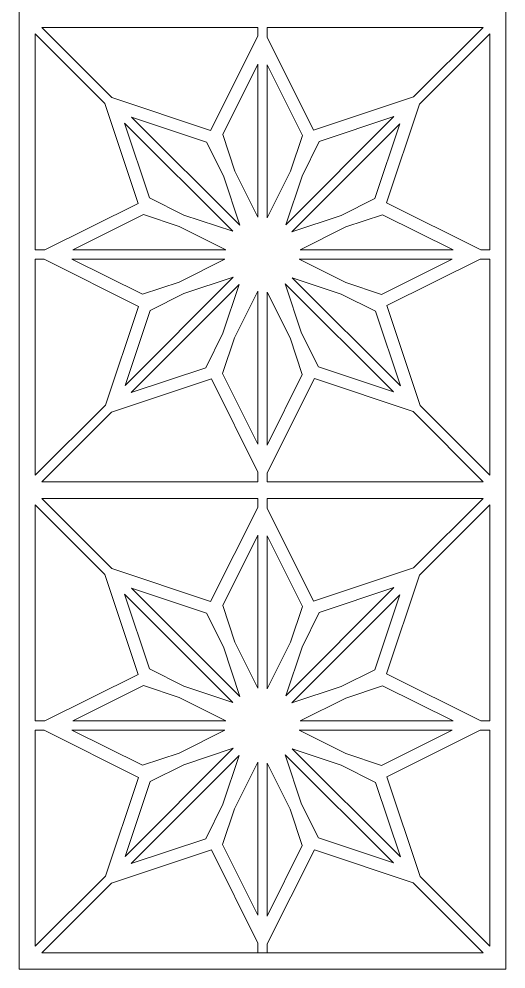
# Model space of a CAD drawing. Header units: centimetres. Extents: x -9 to 6.1, y -13.3 to 13.1.
# Drawn here: x -8.99 to -2.22, y -13.33 to -0.12 of the extents above; entities that cross this region are included whole.
import ezdxf

# ---------------------------------------------------------------- set-up
doc = ezdxf.new("R2010")
doc.units = ezdxf.units.CM
doc.header["$MEASUREMENT"] = 0

msp = doc.modelspace()

# ---------------------------------------------------------------- linework, layer by layer
at = {"lineweight": 9}
for points, knots in [([(-2.22412, 4.80858), (-2.22412, 4.80858), (-2.22412, -0.01024), (-2.22412, -0.01024), (-2.22412, -0.01024), (-2.22412, -0.01024), (-2.22412, -3.33059), (-2.22412, -3.33059), (-2.22412, -3.33059), (-2.22412, -3.33059), (-2.22412, -3.46005), (-2.22412, -3.46005), (-2.22412, -3.46005), (-2.22412, -3.46005), (-2.22412, -6.67083), (-2.22412, -6.67083), (-2.22412, -6.67083), (-2.22412, -6.67083), (-2.22412, -9.88155), (-2.22412, -9.88155), (-2.22412, -9.88155), (-2.22412, -9.88155), (-2.22412, -10.01101), (-2.22412, -10.01101), (-2.22412, -10.01101), (-2.22412, -10.01101), (-2.22412, -13.33143), (-2.22412, -13.33143), (-2.22412, -13.33143), (-2.22412, -13.33143), (-8.99436, -13.33143), (-8.99436, -13.33143), (-8.99436, -13.33143), (-8.99436, -13.33143), (-8.99436, -10.01101), (-8.99436, -10.01101), (-8.99436, -10.01101), (-8.99436, -10.01101), (-8.99436, -9.88155), (-8.99436, -9.88155), (-8.99436, -9.88155), (-8.99436, -9.88155), (-8.99436, -3.28571), (-8.99436, -3.28571), (-8.99436, -3.28571), (-8.99436, -3.28571), (-8.99436, -3.33059), (-8.99436, -3.33059), (-8.99436, -3.33059), (-8.99436, -3.33059), (-8.99436, -3.46005), (-8.99436, -3.46005), (-8.99436, -3.46005), (-8.99436, -3.46005), (-8.99436, -5.03309), (-8.99436, -5.03309), (-8.99436, -5.03309), (-8.99436, -5.03309), (-8.99436, -0.22951), (-8.99436, -0.22951), (-8.99436, -0.22951), (-8.99436, -0.22951), (-8.99436, 3.09085), (-8.99436, 3.09085), (-8.99436, 3.09085), (-8.99436, 3.09085), (-8.99436, 3.22037), (-8.99436, 3.22037), (-8.99436, 3.22037), (-8.99436, 3.22037), (-8.99436, 6.43109), (-8.99436, 6.43109), (-8.99436, 6.43109), (-8.99436, 6.43109), (-8.99436, 9.6418), (-8.99436, 9.6418), (-8.99436, 9.6418), (-8.99436, 9.6418), (-8.99436, 9.77133), (-8.99436, 9.77133), (-8.99436, 9.77133), (-8.99436, 9.77133), (-8.99436, 13.09168), (-8.99436, 13.09168), (-8.99436, 13.09168), (-8.99436, 13.09168), (-2.22412, 13.09168), (-2.22412, 13.09168), (-2.22412, 13.09168), (-2.22412, 13.09168), (-2.22412, 9.77133), (-2.22412, 9.77133), (-2.22412, 9.77133), (-2.22412, 9.77133), (-2.22412, 9.6418), (-2.22412, 9.6418), (-2.22412, 9.6418), (-2.22412, 9.6418), (-2.22412, 3.04597), (-2.22412, 3.04597), (-2.22412, 3.04597), (-2.22412, 3.04597), (-2.22412, 3.09085), (-2.22412, 3.09085), (-2.22412, 3.09085), (-2.22412, 3.09085), (-2.22412, 3.22037), (-2.22412, 3.22037), (-2.22412, 3.22037), (-2.22412, 3.22037), (-2.22412, 4.80858), (-2.22412, 4.80858)], [0, 0, 0, 0, 0.03448276, 0.03448276, 0.03448276, 0.03448276, 0.06896552, 0.06896552, 0.06896552, 0.06896552, 0.10344828, 0.10344828, 0.10344828, 0.10344828, 0.13793103, 0.13793103, 0.13793103, 0.13793103, 0.17241379, 0.17241379, 0.17241379, 0.17241379, 0.20689655, 0.20689655, 0.20689655, 0.20689655, 0.24137931, 0.24137931, 0.24137931, 0.24137931, 0.27586207, 0.27586207, 0.27586207, 0.27586207, 0.31034483, 0.31034483, 0.31034483, 0.31034483, 0.34482759, 0.34482759, 0.34482759, 0.34482759, 0.37931034, 0.37931034, 0.37931034, 0.37931034, 0.4137931, 0.4137931, 0.4137931, 0.4137931, 0.44827586, 0.44827586, 0.44827586, 0.44827586, 0.48275862, 0.48275862, 0.48275862, 0.48275862, 0.51724138, 0.51724138, 0.51724138, 0.51724138, 0.55172414, 0.55172414, 0.55172414, 0.55172414, 0.5862069, 0.5862069, 0.5862069, 0.5862069, 0.62068966, 0.62068966, 0.62068966, 0.62068966, 0.65517241, 0.65517241, 0.65517241, 0.65517241, 0.68965517, 0.68965517, 0.68965517, 0.68965517, 0.72413793, 0.72413793, 0.72413793, 0.72413793, 0.75862069, 0.75862069, 0.75862069, 0.75862069, 0.79310345, 0.79310345, 0.79310345, 0.79310345, 0.82758621, 0.82758621, 0.82758621, 0.82758621, 0.86206897, 0.86206897, 0.86206897, 0.86206897, 0.89655172, 0.89655172, 0.89655172, 0.89655172, 0.93103448, 0.93103448, 0.93103448, 0.93103448, 1, 1, 1, 1]), ([(-5.67401, -0.23588), (-5.67401, -0.23588), (-5.67401, -0.36044), (-5.67401, -0.36044), (-5.67401, -0.36044), (-5.67401, -0.36044), (-6.33005, -1.66949), (-6.33005, -1.66949), (-6.33005, -1.66949), (-6.33005, -1.66949), (-7.70246, -1.21053), (-7.70246, -1.21053), (-7.70246, -1.21053), (-7.70246, -1.21053), (-8.67711, -0.23588), (-8.67711, -0.23588), (-8.67711, -0.23588), (-8.67711, -0.23588), (-5.67401, -0.23588), (-5.67401, -0.23588)], [0, 0, 0, 0, 0.16666667, 0.16666667, 0.16666667, 0.16666667, 0.33333333, 0.33333333, 0.33333333, 0.33333333, 0.5, 0.5, 0.5, 0.5, 0.66666667, 0.66666667, 0.66666667, 0.66666667, 1, 1, 1, 1]), ([(-5.54454, -0.23588), (-5.54454, -0.23588), (-2.54138, -0.23588), (-2.54138, -0.23588), (-2.54138, -0.23588), (-2.54138, -0.23588), (-3.50907, -1.20359), (-3.50907, -1.20359), (-3.50907, -1.20359), (-3.50907, -1.20359), (-4.89856, -1.66528), (-4.89856, -1.66528), (-4.89856, -1.66528), (-4.89856, -1.66528), (-5.54454, -0.37032), (-5.54454, -0.37032), (-5.54454, -0.37032), (-5.54454, -0.37032), (-5.54454, -0.23588), (-5.54454, -0.23588)], [0, 0, 0, 0, 0.16666667, 0.16666667, 0.16666667, 0.16666667, 0.33333333, 0.33333333, 0.33333333, 0.33333333, 0.5, 0.5, 0.5, 0.5, 0.66666667, 0.66666667, 0.66666667, 0.66666667, 1, 1, 1, 1]), ([(-8.7687, -0.32749), (-8.7687, -0.32749), (-7.80101, -1.29512), (-7.80101, -1.29512), (-7.80101, -1.29512), (-7.80101, -1.29512), (-7.33931, -2.68467), (-7.33931, -2.68467), (-7.33931, -2.68467), (-7.33931, -2.68467), (-8.63427, -3.33059), (-8.63427, -3.33059), (-8.63427, -3.33059), (-8.63427, -3.33059), (-8.7687, -3.33059), (-8.7687, -3.33059), (-8.7687, -3.33059), (-8.7687, -3.33059), (-8.7687, -0.32749), (-8.7687, -0.32749)], [0, 0, 0, 0, 0.16666667, 0.16666667, 0.16666667, 0.16666667, 0.33333333, 0.33333333, 0.33333333, 0.33333333, 0.5, 0.5, 0.5, 0.5, 0.66666667, 0.66666667, 0.66666667, 0.66666667, 1, 1, 1, 1]), ([(-2.44984, -3.33059), (-2.44984, -3.33059), (-2.57439, -3.33059), (-2.57439, -3.33059), (-2.57439, -3.33059), (-2.57439, -3.33059), (-3.88338, -2.67453), (-3.88338, -2.67453), (-3.88338, -2.67453), (-3.88338, -2.67453), (-3.42448, -1.30214), (-3.42448, -1.30214), (-3.42448, -1.30214), (-3.42448, -1.30214), (-2.44984, -0.32749), (-2.44984, -0.32749), (-2.44984, -0.32749), (-2.44984, -0.32749), (-2.44984, -3.33059), (-2.44984, -3.33059)], [0, 0, 0, 0, 0.16666667, 0.16666667, 0.16666667, 0.16666667, 0.33333333, 0.33333333, 0.33333333, 0.33333333, 0.5, 0.5, 0.5, 0.5, 0.66666667, 0.66666667, 0.66666667, 0.66666667, 1, 1, 1, 1]), ([(-5.67401, -0.74622), (-5.67401, -0.74622), (-5.67401, -2.87367), (-5.67401, -2.87367), (-5.67401, -2.87367), (-5.67401, -2.87367), (-5.99266, -2.23489), (-5.99266, -2.23489), (-5.99266, -2.23489), (-5.99266, -2.23489), (-6.16184, -1.72578), (-6.16184, -1.72578), (-6.16184, -1.72578), (-6.16184, -1.72578), (-5.67401, -0.74622), (-5.67401, -0.74622)], [0, 0, 0, 0, 0.2, 0.2, 0.2, 0.2, 0.4, 0.4, 0.4, 0.4, 0.6, 0.6, 0.6, 0.6, 1, 1, 1, 1]), ([(-5.54454, -2.88508), (-5.54454, -2.88508), (-5.54454, -0.75751), (-5.54454, -0.75751), (-5.54454, -0.75751), (-5.54454, -0.75751), (-5.0539, -1.74107), (-5.0539, -1.74107), (-5.0539, -1.74107), (-5.0539, -1.74107), (-5.21977, -2.23719), (-5.21977, -2.23719), (-5.21977, -2.23719), (-5.21977, -2.23719), (-5.54454, -2.88508), (-5.54454, -2.88508)], [0, 0, 0, 0, 0.2, 0.2, 0.2, 0.2, 0.4, 0.4, 0.4, 0.4, 0.6, 0.6, 0.6, 0.6, 1, 1, 1, 1]), ([(-7.52825, -1.56787), (-7.52825, -1.56787), (-6.02389, -3.07223), (-6.02389, -3.07223), (-6.02389, -3.07223), (-6.02389, -3.07223), (-6.70092, -2.84588), (-6.70092, -2.84588), (-6.70092, -2.84588), (-6.70092, -2.84588), (-7.18052, -2.6055), (-7.18052, -2.6055), (-7.18052, -2.6055), (-7.18052, -2.6055), (-7.52825, -1.56787), (-7.52825, -1.56787)], [0, 0, 0, 0, 0.2, 0.2, 0.2, 0.2, 0.4, 0.4, 0.4, 0.4, 0.6, 0.6, 0.6, 0.6, 1, 1, 1, 1]), ([(-5.92426, -2.98873), (-5.92426, -2.98873), (-7.42869, -1.48437), (-7.42869, -1.48437), (-7.42869, -1.48437), (-7.42869, -1.48437), (-6.38628, -1.83292), (-6.38628, -1.83292), (-6.38628, -1.83292), (-6.38628, -1.83292), (-6.15279, -2.30106), (-6.15279, -2.30106), (-6.15279, -2.30106), (-6.15279, -2.30106), (-5.92426, -2.98873), (-5.92426, -2.98873)], [0, 0, 0, 0, 0.2, 0.2, 0.2, 0.2, 0.4, 0.4, 0.4, 0.4, 0.6, 0.6, 0.6, 0.6, 1, 1, 1, 1]), ([(-5.28619, -2.9807), (-5.28619, -2.9807), (-3.78177, -1.47635), (-3.78177, -1.47635), (-3.78177, -1.47635), (-3.78177, -1.47635), (-4.82067, -1.82151), (-4.82067, -1.82151), (-4.82067, -1.82151), (-4.82067, -1.82151), (-5.05977, -2.30368), (-5.05977, -2.30368), (-5.05977, -2.30368), (-5.05977, -2.30368), (-5.28619, -2.9807), (-5.28619, -2.9807)], [0, 0, 0, 0, 0.2, 0.2, 0.2, 0.2, 0.4, 0.4, 0.4, 0.4, 0.6, 0.6, 0.6, 0.6, 1, 1, 1, 1]), ([(-3.69827, -1.57591), (-3.69827, -1.57591), (-5.20268, -3.08033), (-5.20268, -3.08033), (-5.20268, -3.08033), (-5.20268, -3.08033), (-4.51495, -2.85181), (-4.51495, -2.85181), (-4.51495, -2.85181), (-4.51495, -2.85181), (-4.04682, -2.61831), (-4.04682, -2.61831), (-4.04682, -2.61831), (-4.04682, -2.61831), (-3.69827, -1.57591), (-3.69827, -1.57591)], [0, 0, 0, 0, 0.2, 0.2, 0.2, 0.2, 0.4, 0.4, 0.4, 0.4, 0.6, 0.6, 0.6, 0.6, 1, 1, 1, 1]), ([(-6.11951, -3.33059), (-6.11951, -3.33059), (-8.24709, -3.33059), (-8.24709, -3.33059), (-8.24709, -3.33059), (-8.24709, -3.33059), (-7.26352, -2.84002), (-7.26352, -2.84002), (-7.26352, -2.84002), (-7.26352, -2.84002), (-6.76741, -3.00588), (-6.76741, -3.00588), (-6.76741, -3.00588), (-6.76741, -3.00588), (-6.11951, -3.33059), (-6.11951, -3.33059)], [0, 0, 0, 0, 0.2, 0.2, 0.2, 0.2, 0.4, 0.4, 0.4, 0.4, 0.6, 0.6, 0.6, 0.6, 1, 1, 1, 1]), ([(-2.96011, -3.33059), (-2.96011, -3.33059), (-5.08762, -3.33059), (-5.08762, -3.33059), (-5.08762, -3.33059), (-5.08762, -3.33059), (-4.44878, -3.01194), (-4.44878, -3.01194), (-4.44878, -3.01194), (-4.44878, -3.01194), (-3.93966, -2.84275), (-3.93966, -2.84275), (-3.93966, -2.84275), (-3.93966, -2.84275), (-2.96011, -3.33059), (-2.96011, -3.33059)], [0, 0, 0, 0, 0.2, 0.2, 0.2, 0.2, 0.4, 0.4, 0.4, 0.4, 0.6, 0.6, 0.6, 0.6, 1, 1, 1, 1]), ([(-8.7687, -3.46005), (-8.7687, -3.46005), (-8.64415, -3.46005), (-8.64415, -3.46005), (-8.64415, -3.46005), (-8.64415, -3.46005), (-7.33511, -4.11617), (-7.33511, -4.11617), (-7.33511, -4.11617), (-7.33511, -4.11617), (-7.79406, -5.48858), (-7.79406, -5.48858), (-7.79406, -5.48858), (-7.79406, -5.48858), (-8.7687, -6.46321), (-8.7687, -6.46321), (-8.7687, -6.46321), (-8.7687, -6.46321), (-8.7687, -3.46005), (-8.7687, -3.46005)], [0, 0, 0, 0, 0.16666667, 0.16666667, 0.16666667, 0.16666667, 0.33333333, 0.33333333, 0.33333333, 0.33333333, 0.5, 0.5, 0.5, 0.5, 0.66666667, 0.66666667, 0.66666667, 0.66666667, 1, 1, 1, 1]), ([(-8.25844, -3.46005), (-8.25844, -3.46005), (-6.13092, -3.46005), (-6.13092, -3.46005), (-6.13092, -3.46005), (-6.13092, -3.46005), (-6.76969, -3.77871), (-6.76969, -3.77871), (-6.76969, -3.77871), (-6.76969, -3.77871), (-7.27889, -3.94788), (-7.27889, -3.94788), (-7.27889, -3.94788), (-7.27889, -3.94788), (-8.25844, -3.46005), (-8.25844, -3.46005)], [0, 0, 0, 0, 0.2, 0.2, 0.2, 0.2, 0.4, 0.4, 0.4, 0.4, 0.6, 0.6, 0.6, 0.6, 1, 1, 1, 1]), ([(-5.09897, -3.46005), (-5.09897, -3.46005), (-2.97146, -3.46005), (-2.97146, -3.46005), (-2.97146, -3.46005), (-2.97146, -3.46005), (-3.95503, -3.95069), (-3.95503, -3.95069), (-3.95503, -3.95069), (-3.95503, -3.95069), (-4.45115, -3.78483), (-4.45115, -3.78483), (-4.45115, -3.78483), (-4.45115, -3.78483), (-5.09897, -3.46005), (-5.09897, -3.46005)], [0, 0, 0, 0, 0.2, 0.2, 0.2, 0.2, 0.4, 0.4, 0.4, 0.4, 0.6, 0.6, 0.6, 0.6, 1, 1, 1, 1]), ([(-2.44984, -6.46321), (-2.44984, -6.46321), (-3.41747, -5.49552), (-3.41747, -5.49552), (-3.41747, -5.49552), (-3.41747, -5.49552), (-3.87917, -4.10604), (-3.87917, -4.10604), (-3.87917, -4.10604), (-3.87917, -4.10604), (-2.58422, -3.46005), (-2.58422, -3.46005), (-2.58422, -3.46005), (-2.58422, -3.46005), (-2.44984, -3.46005), (-2.44984, -3.46005), (-2.44984, -3.46005), (-2.44984, -3.46005), (-2.44984, -6.46321), (-2.44984, -6.46321)], [0, 0, 0, 0, 0.16666667, 0.16666667, 0.16666667, 0.16666667, 0.33333333, 0.33333333, 0.33333333, 0.33333333, 0.5, 0.5, 0.5, 0.5, 0.66666667, 0.66666667, 0.66666667, 0.66666667, 1, 1, 1, 1]), ([(-7.52022, -5.21479), (-7.52022, -5.21479), (-6.01587, -3.71038), (-6.01587, -3.71038), (-6.01587, -3.71038), (-6.01587, -3.71038), (-6.70359, -3.9389), (-6.70359, -3.9389), (-6.70359, -3.9389), (-6.70359, -3.9389), (-7.17167, -4.17239), (-7.17167, -4.17239), (-7.17167, -4.17239), (-7.17167, -4.17239), (-7.52022, -5.21479), (-7.52022, -5.21479)], [0, 0, 0, 0, 0.2, 0.2, 0.2, 0.2, 0.4, 0.4, 0.4, 0.4, 0.6, 0.6, 0.6, 0.6, 1, 1, 1, 1]), ([(-5.93235, -3.81001), (-5.93235, -3.81001), (-7.43671, -5.31436), (-7.43671, -5.31436), (-7.43671, -5.31436), (-7.43671, -5.31436), (-6.39789, -4.96919), (-6.39789, -4.96919), (-6.39789, -4.96919), (-6.39789, -4.96919), (-6.15871, -4.48703), (-6.15871, -4.48703), (-6.15871, -4.48703), (-6.15871, -4.48703), (-5.93235, -3.81001), (-5.93235, -3.81001)], [0, 0, 0, 0, 0.2, 0.2, 0.2, 0.2, 0.4, 0.4, 0.4, 0.4, 0.6, 0.6, 0.6, 0.6, 1, 1, 1, 1]), ([(-3.7898, -5.30633), (-3.7898, -5.30633), (-4.83221, -4.95778), (-4.83221, -4.95778), (-4.83221, -4.95778), (-4.83221, -4.95778), (-5.0657, -4.48964), (-5.0657, -4.48964), (-5.0657, -4.48964), (-5.0657, -4.48964), (-5.29422, -3.80191), (-5.29422, -3.80191), (-5.29422, -3.80191), (-5.29422, -3.80191), (-3.7898, -5.30633), (-3.7898, -5.30633)], [0, 0, 0, 0, 0.2, 0.2, 0.2, 0.2, 0.4, 0.4, 0.4, 0.4, 0.6, 0.6, 0.6, 0.6, 1, 1, 1, 1]), ([(-4.03795, -4.1852), (-4.03795, -4.1852), (-3.69023, -5.22283), (-3.69023, -5.22283), (-3.69023, -5.22283), (-3.69023, -5.22283), (-5.19459, -3.7184), (-5.19459, -3.7184), (-5.19459, -3.7184), (-5.19459, -3.7184), (-4.51756, -3.94483), (-4.51756, -3.94483), (-4.51756, -3.94483), (-4.51756, -3.94483), (-4.03795, -4.1852), (-4.03795, -4.1852)], [0, 0, 0, 0, 0.2, 0.2, 0.2, 0.2, 0.4, 0.4, 0.4, 0.4, 0.6, 0.6, 0.6, 0.6, 1, 1, 1, 1]), ([(-5.67401, -3.90562), (-5.67401, -3.90562), (-5.67401, -6.03314), (-5.67401, -6.03314), (-5.67401, -6.03314), (-5.67401, -6.03314), (-6.16458, -5.04957), (-6.16458, -5.04957), (-6.16458, -5.04957), (-6.16458, -5.04957), (-5.99872, -4.55345), (-5.99872, -4.55345), (-5.99872, -4.55345), (-5.99872, -4.55345), (-5.67401, -3.90562), (-5.67401, -3.90562)], [0, 0, 0, 0, 0.2, 0.2, 0.2, 0.2, 0.4, 0.4, 0.4, 0.4, 0.6, 0.6, 0.6, 0.6, 1, 1, 1, 1]), ([(-5.54454, -6.04449), (-5.54454, -6.04449), (-5.54454, -3.91697), (-5.54454, -3.91697), (-5.54454, -3.91697), (-5.54454, -3.91697), (-5.22589, -4.55581), (-5.22589, -4.55581), (-5.22589, -4.55581), (-5.22589, -4.55581), (-5.05671, -5.06493), (-5.05671, -5.06493), (-5.05671, -5.06493), (-5.05671, -5.06493), (-5.54454, -6.04449), (-5.54454, -6.04449)], [0, 0, 0, 0, 0.2, 0.2, 0.2, 0.2, 0.4, 0.4, 0.4, 0.4, 0.6, 0.6, 0.6, 0.6, 1, 1, 1, 1]), ([(-5.67401, -6.55475), (-5.67401, -6.55475), (-8.67711, -6.55475), (-8.67711, -6.55475), (-8.67711, -6.55475), (-8.67711, -6.55475), (-7.70947, -5.58713), (-7.70947, -5.58713), (-7.70947, -5.58713), (-7.70947, -5.58713), (-6.31992, -5.12543), (-6.31992, -5.12543), (-6.31992, -5.12543), (-6.31992, -5.12543), (-5.67401, -6.42038), (-5.67401, -6.42038), (-5.67401, -6.42038), (-5.67401, -6.42038), (-5.67401, -6.55475), (-5.67401, -6.55475)], [0, 0, 0, 0, 0.16666667, 0.16666667, 0.16666667, 0.16666667, 0.33333333, 0.33333333, 0.33333333, 0.33333333, 0.5, 0.5, 0.5, 0.5, 0.66666667, 0.66666667, 0.66666667, 0.66666667, 1, 1, 1, 1]), ([(-5.54454, -6.55475), (-5.54454, -6.55475), (-5.54454, -6.43019), (-5.54454, -6.43019), (-5.54454, -6.43019), (-5.54454, -6.43019), (-4.88842, -5.12121), (-4.88842, -5.12121), (-4.88842, -5.12121), (-4.88842, -5.12121), (-3.51602, -5.58011), (-3.51602, -5.58011), (-3.51602, -5.58011), (-3.51602, -5.58011), (-2.54138, -6.55475), (-2.54138, -6.55475), (-2.54138, -6.55475), (-2.54138, -6.55475), (-5.54454, -6.55475), (-5.54454, -6.55475)], [0, 0, 0, 0, 0.16666667, 0.16666667, 0.16666667, 0.16666667, 0.33333333, 0.33333333, 0.33333333, 0.33333333, 0.5, 0.5, 0.5, 0.5, 0.66666667, 0.66666667, 0.66666667, 0.66666667, 1, 1, 1, 1]), ([(-5.67401, -6.78685), (-5.67401, -6.78685), (-5.67401, -6.9114), (-5.67401, -6.9114), (-5.67401, -6.9114), (-5.67401, -6.9114), (-6.33005, -8.22044), (-6.33005, -8.22044), (-6.33005, -8.22044), (-6.33005, -8.22044), (-7.70246, -7.76149), (-7.70246, -7.76149), (-7.70246, -7.76149), (-7.70246, -7.76149), (-8.67711, -6.78685), (-8.67711, -6.78685), (-8.67711, -6.78685), (-8.67711, -6.78685), (-5.67401, -6.78685), (-5.67401, -6.78685)], [0, 0, 0, 0, 0.16666667, 0.16666667, 0.16666667, 0.16666667, 0.33333333, 0.33333333, 0.33333333, 0.33333333, 0.5, 0.5, 0.5, 0.5, 0.66666667, 0.66666667, 0.66666667, 0.66666667, 1, 1, 1, 1]), ([(-5.54454, -6.78685), (-5.54454, -6.78685), (-2.54138, -6.78685), (-2.54138, -6.78685), (-2.54138, -6.78685), (-2.54138, -6.78685), (-3.50907, -7.75454), (-3.50907, -7.75454), (-3.50907, -7.75454), (-3.50907, -7.75454), (-4.89856, -8.21624), (-4.89856, -8.21624), (-4.89856, -8.21624), (-4.89856, -8.21624), (-5.54454, -6.92128), (-5.54454, -6.92128), (-5.54454, -6.92128), (-5.54454, -6.92128), (-5.54454, -6.78685), (-5.54454, -6.78685)], [0, 0, 0, 0, 0.16666667, 0.16666667, 0.16666667, 0.16666667, 0.33333333, 0.33333333, 0.33333333, 0.33333333, 0.5, 0.5, 0.5, 0.5, 0.66666667, 0.66666667, 0.66666667, 0.66666667, 1, 1, 1, 1]), ([(-8.7687, -6.87838), (-8.7687, -6.87838), (-7.80101, -7.84608), (-7.80101, -7.84608), (-7.80101, -7.84608), (-7.80101, -7.84608), (-7.33931, -9.23563), (-7.33931, -9.23563), (-7.33931, -9.23563), (-7.33931, -9.23563), (-8.63427, -9.88155), (-8.63427, -9.88155), (-8.63427, -9.88155), (-8.63427, -9.88155), (-8.7687, -9.88155), (-8.7687, -9.88155), (-8.7687, -9.88155), (-8.7687, -9.88155), (-8.7687, -6.87838), (-8.7687, -6.87838)], [0, 0, 0, 0, 0.16666667, 0.16666667, 0.16666667, 0.16666667, 0.33333333, 0.33333333, 0.33333333, 0.33333333, 0.5, 0.5, 0.5, 0.5, 0.66666667, 0.66666667, 0.66666667, 0.66666667, 1, 1, 1, 1]), ([(-2.44984, -9.88155), (-2.44984, -9.88155), (-2.57439, -9.88155), (-2.57439, -9.88155), (-2.57439, -9.88155), (-2.57439, -9.88155), (-3.88338, -9.2255), (-3.88338, -9.2255), (-3.88338, -9.2255), (-3.88338, -9.2255), (-3.42448, -7.85309), (-3.42448, -7.85309), (-3.42448, -7.85309), (-3.42448, -7.85309), (-2.44984, -6.87838), (-2.44984, -6.87838), (-2.44984, -6.87838), (-2.44984, -6.87838), (-2.44984, -9.88155), (-2.44984, -9.88155)], [0, 0, 0, 0, 0.16666667, 0.16666667, 0.16666667, 0.16666667, 0.33333333, 0.33333333, 0.33333333, 0.33333333, 0.5, 0.5, 0.5, 0.5, 0.66666667, 0.66666667, 0.66666667, 0.66666667, 1, 1, 1, 1]), ([(-5.67401, -7.29711), (-5.67401, -7.29711), (-5.67401, -9.42463), (-5.67401, -9.42463), (-5.67401, -9.42463), (-5.67401, -9.42463), (-5.99266, -8.78579), (-5.99266, -8.78579), (-5.99266, -8.78579), (-5.99266, -8.78579), (-6.16184, -8.27667), (-6.16184, -8.27667), (-6.16184, -8.27667), (-6.16184, -8.27667), (-5.67401, -7.29711), (-5.67401, -7.29711)], [0, 0, 0, 0, 0.2, 0.2, 0.2, 0.2, 0.4, 0.4, 0.4, 0.4, 0.6, 0.6, 0.6, 0.6, 1, 1, 1, 1]), ([(-5.54454, -9.43605), (-5.54454, -9.43605), (-5.54454, -7.30846), (-5.54454, -7.30846), (-5.54454, -7.30846), (-5.54454, -7.30846), (-5.0539, -8.29203), (-5.0539, -8.29203), (-5.0539, -8.29203), (-5.0539, -8.29203), (-5.21977, -8.78815), (-5.21977, -8.78815), (-5.21977, -8.78815), (-5.21977, -8.78815), (-5.54454, -9.43605), (-5.54454, -9.43605)], [0, 0, 0, 0, 0.2, 0.2, 0.2, 0.2, 0.4, 0.4, 0.4, 0.4, 0.6, 0.6, 0.6, 0.6, 1, 1, 1, 1]), ([(-5.92426, -9.53969), (-5.92426, -9.53969), (-7.42869, -8.03534), (-7.42869, -8.03534), (-7.42869, -8.03534), (-7.42869, -8.03534), (-6.38628, -8.38389), (-6.38628, -8.38389), (-6.38628, -8.38389), (-6.38628, -8.38389), (-6.15279, -8.85196), (-6.15279, -8.85196), (-6.15279, -8.85196), (-6.15279, -8.85196), (-5.92426, -9.53969), (-5.92426, -9.53969)], [0, 0, 0, 0, 0.2, 0.2, 0.2, 0.2, 0.4, 0.4, 0.4, 0.4, 0.6, 0.6, 0.6, 0.6, 1, 1, 1, 1]), ([(-5.28619, -9.53166), (-5.28619, -9.53166), (-3.78177, -8.0273), (-3.78177, -8.0273), (-3.78177, -8.0273), (-3.78177, -8.0273), (-4.82067, -8.37248), (-4.82067, -8.37248), (-4.82067, -8.37248), (-4.82067, -8.37248), (-5.05977, -8.85463), (-5.05977, -8.85463), (-5.05977, -8.85463), (-5.05977, -8.85463), (-5.28619, -9.53166), (-5.28619, -9.53166)], [0, 0, 0, 0, 0.2, 0.2, 0.2, 0.2, 0.4, 0.4, 0.4, 0.4, 0.6, 0.6, 0.6, 0.6, 1, 1, 1, 1]), ([(-7.52825, -8.11884), (-7.52825, -8.11884), (-6.02389, -9.62319), (-6.02389, -9.62319), (-6.02389, -9.62319), (-6.02389, -9.62319), (-6.70092, -9.39684), (-6.70092, -9.39684), (-6.70092, -9.39684), (-6.70092, -9.39684), (-7.18052, -9.1564), (-7.18052, -9.1564), (-7.18052, -9.1564), (-7.18052, -9.1564), (-7.52825, -8.11884), (-7.52825, -8.11884)], [0, 0, 0, 0, 0.2, 0.2, 0.2, 0.2, 0.4, 0.4, 0.4, 0.4, 0.6, 0.6, 0.6, 0.6, 1, 1, 1, 1]), ([(-3.69827, -8.12687), (-3.69827, -8.12687), (-5.20268, -9.63129), (-5.20268, -9.63129), (-5.20268, -9.63129), (-5.20268, -9.63129), (-4.51495, -9.40277), (-4.51495, -9.40277), (-4.51495, -9.40277), (-4.51495, -9.40277), (-4.04682, -9.16928), (-4.04682, -9.16928), (-4.04682, -9.16928), (-4.04682, -9.16928), (-3.69827, -8.12687), (-3.69827, -8.12687)], [0, 0, 0, 0, 0.2, 0.2, 0.2, 0.2, 0.4, 0.4, 0.4, 0.4, 0.6, 0.6, 0.6, 0.6, 1, 1, 1, 1]), ([(-6.11951, -9.88155), (-6.11951, -9.88155), (-8.24709, -9.88155), (-8.24709, -9.88155), (-8.24709, -9.88155), (-8.24709, -9.88155), (-7.26352, -9.39091), (-7.26352, -9.39091), (-7.26352, -9.39091), (-7.26352, -9.39091), (-6.76741, -9.55684), (-6.76741, -9.55684), (-6.76741, -9.55684), (-6.76741, -9.55684), (-6.11951, -9.88155), (-6.11951, -9.88155)], [0, 0, 0, 0, 0.2, 0.2, 0.2, 0.2, 0.4, 0.4, 0.4, 0.4, 0.6, 0.6, 0.6, 0.6, 1, 1, 1, 1]), ([(-2.96011, -9.88155), (-2.96011, -9.88155), (-5.08762, -9.88155), (-5.08762, -9.88155), (-5.08762, -9.88155), (-5.08762, -9.88155), (-4.44878, -9.56289), (-4.44878, -9.56289), (-4.44878, -9.56289), (-4.44878, -9.56289), (-3.93966, -9.39372), (-3.93966, -9.39372), (-3.93966, -9.39372), (-3.93966, -9.39372), (-2.96011, -9.88155), (-2.96011, -9.88155)], [0, 0, 0, 0, 0.2, 0.2, 0.2, 0.2, 0.4, 0.4, 0.4, 0.4, 0.6, 0.6, 0.6, 0.6, 1, 1, 1, 1]), ([(-8.7687, -10.01101), (-8.7687, -10.01101), (-8.64415, -10.01101), (-8.64415, -10.01101), (-8.64415, -10.01101), (-8.64415, -10.01101), (-7.33511, -10.66713), (-7.33511, -10.66713), (-7.33511, -10.66713), (-7.33511, -10.66713), (-7.79406, -12.03953), (-7.79406, -12.03953), (-7.79406, -12.03953), (-7.79406, -12.03953), (-8.7687, -13.01418), (-8.7687, -13.01418), (-8.7687, -13.01418), (-8.7687, -13.01418), (-8.7687, -10.01101), (-8.7687, -10.01101)], [0, 0, 0, 0, 0.16666667, 0.16666667, 0.16666667, 0.16666667, 0.33333333, 0.33333333, 0.33333333, 0.33333333, 0.5, 0.5, 0.5, 0.5, 0.66666667, 0.66666667, 0.66666667, 0.66666667, 1, 1, 1, 1]), ([(-8.25844, -10.01101), (-8.25844, -10.01101), (-6.13092, -10.01101), (-6.13092, -10.01101), (-6.13092, -10.01101), (-6.13092, -10.01101), (-6.76969, -10.32966), (-6.76969, -10.32966), (-6.76969, -10.32966), (-6.76969, -10.32966), (-7.27889, -10.49885), (-7.27889, -10.49885), (-7.27889, -10.49885), (-7.27889, -10.49885), (-8.25844, -10.01101), (-8.25844, -10.01101)], [0, 0, 0, 0, 0.2, 0.2, 0.2, 0.2, 0.4, 0.4, 0.4, 0.4, 0.6, 0.6, 0.6, 0.6, 1, 1, 1, 1]), ([(-5.09897, -10.01101), (-5.09897, -10.01101), (-2.97146, -10.01101), (-2.97146, -10.01101), (-2.97146, -10.01101), (-2.97146, -10.01101), (-3.95503, -10.50165), (-3.95503, -10.50165), (-3.95503, -10.50165), (-3.95503, -10.50165), (-4.45115, -10.33572), (-4.45115, -10.33572), (-4.45115, -10.33572), (-4.45115, -10.33572), (-5.09897, -10.01101), (-5.09897, -10.01101)], [0, 0, 0, 0, 0.2, 0.2, 0.2, 0.2, 0.4, 0.4, 0.4, 0.4, 0.6, 0.6, 0.6, 0.6, 1, 1, 1, 1]), ([(-2.44984, -13.01418), (-2.44984, -13.01418), (-3.41747, -12.04648), (-3.41747, -12.04648), (-3.41747, -12.04648), (-3.41747, -12.04648), (-3.87917, -10.65699), (-3.87917, -10.65699), (-3.87917, -10.65699), (-3.87917, -10.65699), (-2.58422, -10.01101), (-2.58422, -10.01101), (-2.58422, -10.01101), (-2.58422, -10.01101), (-2.44984, -10.01101), (-2.44984, -10.01101), (-2.44984, -10.01101), (-2.44984, -10.01101), (-2.44984, -13.01418), (-2.44984, -13.01418)], [0, 0, 0, 0, 0.16666667, 0.16666667, 0.16666667, 0.16666667, 0.33333333, 0.33333333, 0.33333333, 0.33333333, 0.5, 0.5, 0.5, 0.5, 0.66666667, 0.66666667, 0.66666667, 0.66666667, 1, 1, 1, 1]), ([(-7.52022, -11.76575), (-7.52022, -11.76575), (-6.01587, -10.26133), (-6.01587, -10.26133), (-6.01587, -10.26133), (-6.01587, -10.26133), (-6.70359, -10.48986), (-6.70359, -10.48986), (-6.70359, -10.48986), (-6.70359, -10.48986), (-7.17167, -10.72334), (-7.17167, -10.72334), (-7.17167, -10.72334), (-7.17167, -10.72334), (-7.52022, -11.76575), (-7.52022, -11.76575)], [0, 0, 0, 0, 0.2, 0.2, 0.2, 0.2, 0.4, 0.4, 0.4, 0.4, 0.6, 0.6, 0.6, 0.6, 1, 1, 1, 1]), ([(-4.03795, -10.73616), (-4.03795, -10.73616), (-3.69023, -11.77372), (-3.69023, -11.77372), (-3.69023, -11.77372), (-3.69023, -11.77372), (-5.19459, -10.26937), (-5.19459, -10.26937), (-5.19459, -10.26937), (-5.19459, -10.26937), (-4.51756, -10.49578), (-4.51756, -10.49578), (-4.51756, -10.49578), (-4.51756, -10.49578), (-4.03795, -10.73616), (-4.03795, -10.73616)], [0, 0, 0, 0, 0.2, 0.2, 0.2, 0.2, 0.4, 0.4, 0.4, 0.4, 0.6, 0.6, 0.6, 0.6, 1, 1, 1, 1]), ([(-5.93235, -10.3609), (-5.93235, -10.3609), (-7.43671, -11.86532), (-7.43671, -11.86532), (-7.43671, -11.86532), (-7.43671, -11.86532), (-6.39789, -11.52014), (-6.39789, -11.52014), (-6.39789, -11.52014), (-6.39789, -11.52014), (-6.15871, -11.03799), (-6.15871, -11.03799), (-6.15871, -11.03799), (-6.15871, -11.03799), (-5.93235, -10.3609), (-5.93235, -10.3609)], [0, 0, 0, 0, 0.2, 0.2, 0.2, 0.2, 0.4, 0.4, 0.4, 0.4, 0.6, 0.6, 0.6, 0.6, 1, 1, 1, 1]), ([(-3.7898, -11.85729), (-3.7898, -11.85729), (-4.83221, -11.50873), (-4.83221, -11.50873), (-4.83221, -11.50873), (-4.83221, -11.50873), (-5.0657, -11.04061), (-5.0657, -11.04061), (-5.0657, -11.04061), (-5.0657, -11.04061), (-5.29422, -10.35287), (-5.29422, -10.35287), (-5.29422, -10.35287), (-5.29422, -10.35287), (-3.7898, -11.85729), (-3.7898, -11.85729)], [0, 0, 0, 0, 0.2, 0.2, 0.2, 0.2, 0.4, 0.4, 0.4, 0.4, 0.6, 0.6, 0.6, 0.6, 1, 1, 1, 1]), ([(-5.67401, -10.45652), (-5.67401, -10.45652), (-5.67401, -12.5841), (-5.67401, -12.5841), (-5.67401, -12.5841), (-5.67401, -12.5841), (-6.16458, -11.60053), (-6.16458, -11.60053), (-6.16458, -11.60053), (-6.16458, -11.60053), (-5.99872, -11.10441), (-5.99872, -11.10441), (-5.99872, -11.10441), (-5.99872, -11.10441), (-5.67401, -10.45652), (-5.67401, -10.45652)], [0, 0, 0, 0, 0.2, 0.2, 0.2, 0.2, 0.4, 0.4, 0.4, 0.4, 0.6, 0.6, 0.6, 0.6, 1, 1, 1, 1]), ([(-5.54454, -12.59544), (-5.54454, -12.59544), (-5.54454, -10.46793), (-5.54454, -10.46793), (-5.54454, -10.46793), (-5.54454, -10.46793), (-5.22589, -11.10676), (-5.22589, -11.10676), (-5.22589, -11.10676), (-5.22589, -11.10676), (-5.05671, -11.61589), (-5.05671, -11.61589), (-5.05671, -11.61589), (-5.05671, -11.61589), (-5.54454, -12.59544), (-5.54454, -12.59544)], [0, 0, 0, 0, 0.2, 0.2, 0.2, 0.2, 0.4, 0.4, 0.4, 0.4, 0.6, 0.6, 0.6, 0.6, 1, 1, 1, 1]), ([(-8.67711, -13.10571), (-8.67711, -13.10571), (-7.70947, -12.13808), (-7.70947, -12.13808), (-7.70947, -12.13808), (-7.70947, -12.13808), (-6.31992, -11.67638), (-6.31992, -11.67638), (-6.31992, -11.67638), (-6.31992, -11.67638), (-5.67401, -12.97134), (-5.67401, -12.97134), (-5.67401, -12.97134), (-5.67401, -12.97134), (-5.67401, -13.10571), (-5.67401, -13.10571), (-5.67401, -13.10571), (-5.67401, -13.10571), (-5.60694, -13.10571), (-5.60694, -13.10571), (-5.60694, -13.10571), (-5.60694, -13.10571), (-5.54454, -13.10571), (-5.54454, -13.10571), (-5.54454, -13.10571), (-5.54454, -13.10571), (-5.54454, -12.98116), (-5.54454, -12.98116), (-5.54454, -12.98116), (-5.54454, -12.98116), (-4.88842, -11.67218), (-4.88842, -11.67218), (-4.88842, -11.67218), (-4.88842, -11.67218), (-3.51602, -12.13107), (-3.51602, -12.13107), (-3.51602, -12.13107), (-3.51602, -12.13107), (-2.54138, -13.10571), (-2.54138, -13.10571), (-2.54138, -13.10571), (-2.54138, -13.10571), (-5.60694, -13.10571), (-5.60694, -13.10571), (-5.60694, -13.10571), (-5.60694, -13.10571), (-5.67401, -13.10571), (-5.67401, -13.10571), (-5.67401, -13.10571), (-5.67401, -13.10571), (-8.67711, -13.10571), (-8.67711, -13.10571)], [0, 0, 0, 0, 0.07142857, 0.07142857, 0.07142857, 0.07142857, 0.14285714, 0.14285714, 0.14285714, 0.14285714, 0.21428571, 0.21428571, 0.21428571, 0.21428571, 0.28571429, 0.28571429, 0.28571429, 0.28571429, 0.35714286, 0.35714286, 0.35714286, 0.35714286, 0.42857143, 0.42857143, 0.42857143, 0.42857143, 0.5, 0.5, 0.5, 0.5, 0.57142857, 0.57142857, 0.57142857, 0.57142857, 0.64285714, 0.64285714, 0.64285714, 0.64285714, 0.71428571, 0.71428571, 0.71428571, 0.71428571, 0.78571429, 0.78571429, 0.78571429, 0.78571429, 0.85714286, 0.85714286, 0.85714286, 0.85714286, 1, 1, 1, 1])]:
    msp.add_open_spline(points, degree=3, knots=knots, dxfattribs=at)

doc.saveas('drawing.dxf')
